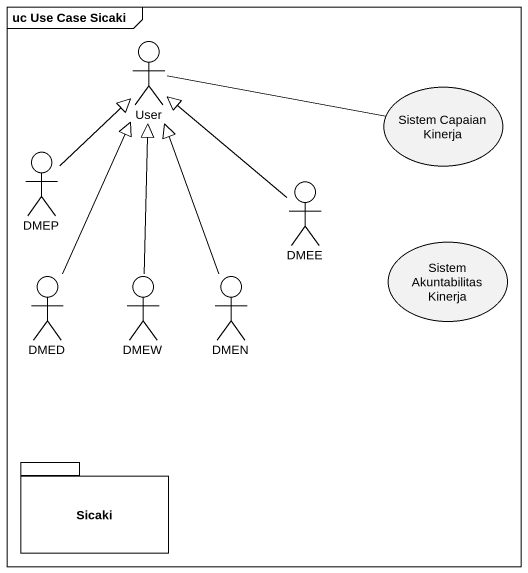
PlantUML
@startuml
mainframe uc Use Case Sicaki
actor User
usecase "Sistem Capaian Kinerja" as Sistem_Capaian_Kinerja
actor DMEP
actor DMEE
actor DMED
actor DMEW
actor DMEN
usecase "Sistem Akuntabilitas Kinerja" as Sistem_Akuntabilitas_Kinerja
package Sicaki {
}
User -right- Sistem_Capaian_Kinerja
DMEP -up-|> User
DMEE -up-|> User
DMED -up-|> User
DMEW -up-|> User
DMEN -up-|> User
@enduml
